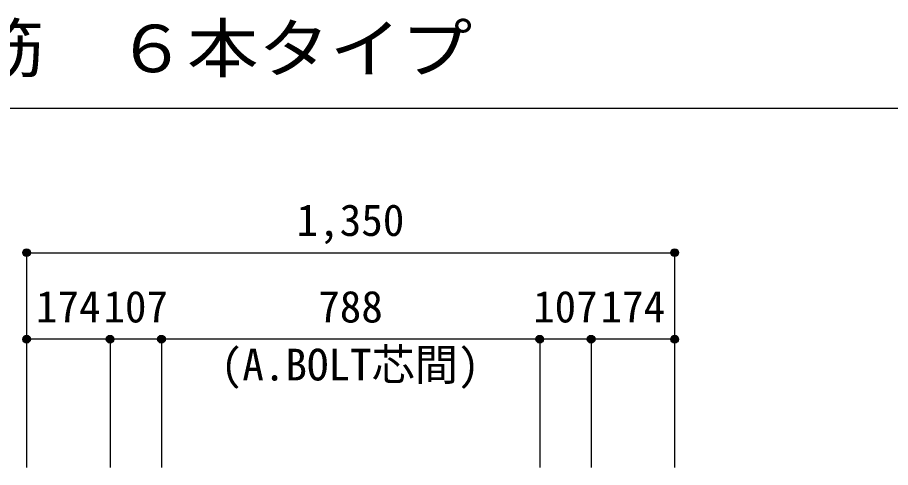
# Model space of a CAD drawing. Units: millimetres at full size, sheet at 1:30. Extents: x -5973 to 5954, y -4195 to 4201.
# Drawn here: x -4990 to -3171, y -970 to -33 of the extents above; entities that cross this region are included whole.
import ezdxf
from ezdxf.enums import TextEntityAlignment as Align

# ---------------------------------------------------------------- set-up
doc = ezdxf.new("R2010")
doc.units = ezdxf.units.MM
doc.header["$LTSCALE"] = 30
doc.header["$PDMODE"] = 32
doc.header["$PDSIZE"] = 15
for name, color, linetype in [('0-7_文字', 4, 'Continuous'), ('0-D_寸法', 4, 'Continuous'), ('6-7_文字', 7, 'Continuous'), ('F-0_枠', 6, 'Continuous')]:
    doc.layers.add(name, color=color, linetype=linetype)
doc.styles.add('ＭＳ ゴシック', font='')
doc.styles.get('ＭＳ ゴシック').set_extended_font_data('MS Gothic')

msp = doc.modelspace()

# ---------------------------------------------------------------- linework, layer by layer
at = {"layer": '0-D_寸法'}
for p, q in [((-4970.8, -522.85), (-4970.8, -702.85)), ((-4970.8, -522.85), (-3620.8, -522.85)), ((-3620.8, -522.85), (-3620.8, -702.85)), ((-4970.8, -702.85), (-4970.8, -969.89)), ((-4796.8, -702.85), (-4970.8, -702.85)), ((-4970.8, -702.85), (-4970.8, -969.89)), ((-4689.8, -702.85), (-4796.8, -702.85)), ((-4796.8, -702.85), (-4796.8, -969.89)), ((-3901.8, -702.85), (-4689.8, -702.85)), ((-4689.8, -702.85), (-4689.8, -969.89)), ((-3794.8, -702.85), (-3901.8, -702.85)), ((-3901.8, -702.85), (-3901.8, -969.89)), ((-3620.8, -702.85), (-3794.8, -702.85)), ((-3794.8, -702.85), (-3794.8, -969.89)), ((-3620.8, -702.85), (-3620.8, -969.89))]:
    msp.add_line(p, q, dxfattribs=at)
for centre, radius in [((-4970.8, -522.85), 8), ((-4970.8, -522.85), 7.2), ((-4970.8, -522.85), 6.4), ((-4970.8, -522.85), 5.6), ((-4970.8, -522.85), 4.8), ((-4970.8, -522.85), 4), ((-4970.8, -522.85), 3.2), ((-4970.8, -522.85), 2.4), ((-4970.8, -522.85), 1.6), ((-4970.8, -522.85), 0.8), ((-3620.8, -522.85), 8), ((-3620.8, -522.85), 7.2), ((-3620.8, -522.85), 6.4), ((-3620.8, -522.85), 5.6), ((-3620.8, -522.85), 4.8), ((-3620.8, -522.85), 4), ((-3620.8, -522.85), 3.2), ((-3620.8, -522.85), 2.4), ((-3620.8, -522.85), 1.6), ((-3620.8, -522.85), 0.8), ((-4970.8, -702.85), 8), ((-4970.8, -702.85), 7.2), ((-4970.8, -702.85), 6.4), ((-4970.8, -702.85), 5.6), ((-4970.8, -702.85), 4.8), ((-4970.8, -702.85), 4), ((-4970.8, -702.85), 3.2), ((-4970.8, -702.85), 2.4), ((-4970.8, -702.85), 1.6), ((-4970.8, -702.85), 0.8), ((-4796.8, -702.85), 8), ((-4796.8, -702.85), 7.2), ((-4796.8, -702.85), 6.4), ((-4796.8, -702.85), 5.6), ((-4796.8, -702.85), 4.8), ((-4796.8, -702.85), 4), ((-4796.8, -702.85), 3.2), ((-4796.8, -702.85), 2.4), ((-4796.8, -702.85), 1.6), ((-4796.8, -702.85), 0.8), ((-4689.8, -702.85), 8), ((-4689.8, -702.85), 7.2), ((-4689.8, -702.85), 6.4), ((-4689.8, -702.85), 5.6), ((-4689.8, -702.85), 4.8), ((-4689.8, -702.85), 4), ((-4689.8, -702.85), 3.2), ((-4689.8, -702.85), 2.4), ((-4689.8, -702.85), 1.6), ((-4689.8, -702.85), 0.8), ((-3901.8, -702.85), 8), ((-3901.8, -702.85), 7.2), ((-3901.8, -702.85), 6.4), ((-3901.8, -702.85), 5.6), ((-3901.8, -702.85), 4.8), ((-3901.8, -702.85), 4), ((-3901.8, -702.85), 3.2), ((-3901.8, -702.85), 2.4), ((-3901.8, -702.85), 1.6), ((-3901.8, -702.85), 0.8), ((-3794.8, -702.85), 8), ((-3794.8, -702.85), 7.2), ((-3794.8, -702.85), 6.4), ((-3794.8, -702.85), 5.6), ((-3794.8, -702.85), 4.8), ((-3794.8, -702.85), 4), ((-3794.8, -702.85), 3.2), ((-3794.8, -702.85), 2.4), ((-3794.8, -702.85), 1.6), ((-3794.8, -702.85), 0.8), ((-3620.8, -702.85), 8), ((-3620.8, -702.85), 7.2), ((-3620.8, -702.85), 6.4), ((-3620.8, -702.85), 5.6), ((-3620.8, -702.85), 4.8), ((-3620.8, -702.85), 4), ((-3620.8, -702.85), 3.2), ((-3620.8, -702.85), 2.4), ((-3620.8, -702.85), 1.6), ((-3620.8, -702.85), 0.8)]:
    msp.add_circle(centre, radius, dxfattribs=at)
at = {"layer": '0-D_寸法', "color": 7}
for p in [(-4970.8, -522.85), (-4970.8, -522.85), (-3620.8, -522.85), (-4970.8, -702.85), (-4796.8, -702.85), (-4689.8, -702.85), (-3901.8, -702.85), (-3794.8, -702.85), (-3620.8, -702.85)]:
    msp.add_point(p, dxfattribs=at)
at = {"layer": 'F-0_枠', "color": 2}
msp.add_line((-5972.88, -222.05), (3723.6, -222.05), dxfattribs=at)

# ---------------------------------------------------------------- texts
at = {"layer": '0-7_文字', "style": 'ＭＳ ゴシック'}
msp.add_text('(A.BOLT芯間)', height=65.98, dxfattribs=at).set_placement((-4566.32, -808.54), align=Align.BOTTOM_LEFT)
at = {"layer": '0-D_寸法', "style": 'ＭＳ ゴシック'}
for s, p in [('1,350', (-4408.3, -507.85)), ('174', (-4951.3, -687.85)), ('107', (-4810.8, -687.85)), ('788', (-4363.3, -687.85)), ('107', (-3915.8, -687.85)), ('174', (-3775.3, -687.85))]:
    msp.add_text(s, height=65.98, dxfattribs=at).set_placement(p, align=Align.BOTTOM_LEFT)
at = {"layer": '6-7_文字', "color": 2, "style": 'ＭＳ ゴシック', "width": 1.1}
msp.add_text('\u3000\u3000基礎梁主筋\u3000６本タイプ', height=98.97, dxfattribs=at).set_placement((-5972.88, -177.05), align=Align.BOTTOM_LEFT)

doc.saveas('drawing.dxf')
